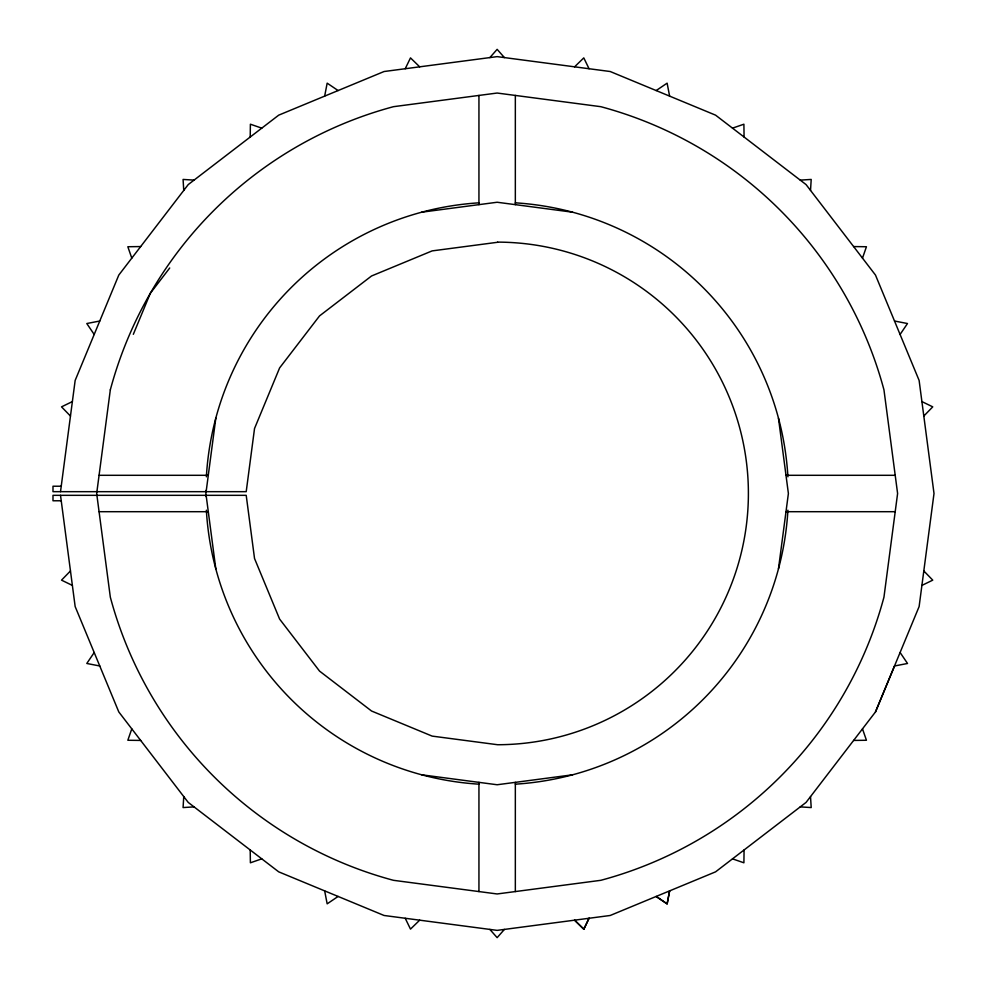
<?xml version="1.0" encoding="UTF-8"?>
<svg xmlns="http://www.w3.org/2000/svg" width="987" height="987" viewBox="0 0 987 987"><rect width="100%" height="100%" fill="white"/><g stroke="black" fill="none" stroke-linecap="round" stroke-linejoin="round"><path stroke-width="1.48" d="M250.204 137.033L250.39 124.202L261.777 128.15M744.075 849.967L743.902 862.798L732.502 858.85M183.755 796.583L183.076 807.563L194.057 806.885M810.524 190.417L811.203 179.437L800.223 180.115M60.515 491.674L75.16 380.427L118.798 275.065L188.233 184.581L278.704 115.158L384.066 71.52L497.14 56.629L610.213 71.52L715.575 115.158L806.058 184.581L875.481 275.065L919.119 380.427L934.01 493.5L919.119 606.573L875.481 711.935L806.058 802.419L715.575 871.842L610.213 915.48L497.14 930.371L384.066 915.48L278.704 871.842L188.233 802.419L118.798 711.935L75.16 606.573L60.515 495.326M206.135 491.674L215.82 418.118M778.459 568.882L788.391 493.5L778.459 418.118M324.661 96.121L327.166 83.155L338.109 90.557M131.789 728.862L127.841 740.262L140.672 740.435M862.49 258.138L866.438 246.738L853.607 246.565M133.319 334.322L150.332 293.262L169.727 267.983M875.481 711.935L894.518 665.978L907.522 663.486L900.132 652.543M583.81 929.248L589.054 918.268L583.81 929.248L574.582 920.168L583.786 929.112M405.225 68.732L410.493 57.888L419.697 66.832M94.197 652.53L86.794 663.474L99.761 665.978M900.082 334.47L907.485 323.526L894.518 321.022M489.86 57.591L497.14 49.35L504.419 57.591M504.419 929.409L497.14 937.65L489.86 929.409M70.472 570.942L61.527 580.146L72.372 585.414M923.807 416.058L932.752 406.854L921.907 401.586M574.582 66.832L583.786 57.888L589.054 68.732M419.697 920.168L410.493 929.112L405.225 918.268M656.17 90.557L667.113 83.155L669.618 96.121M338.109 896.443L327.166 903.845L324.661 890.879M72.372 401.586L61.527 406.854L70.472 416.058M921.907 585.414L932.752 580.146L923.807 570.942M732.502 128.15L743.902 124.202L744.075 137.033M261.777 858.85L250.39 862.798L250.204 849.967M99.761 321.022L86.794 323.526L94.197 334.47M421.757 212.18L497.14 202.249L572.522 212.18M572.522 774.82L497.14 784.751L421.757 774.82M497.621 242.271L432.133 250.895L371.556 275.978L319.541 315.902L279.617 367.917L254.535 428.494L246.207 491.674L52.99 491.674L52.99 486.221L61.231 486.221M140.672 246.565L127.841 246.738L131.789 258.138M853.607 740.435L866.438 740.262L862.49 728.862M99.07 475.302L208.294 475.302M785.985 475.302L895.209 475.302M61.231 500.779L52.99 500.779L52.99 495.326L246.207 495.326L254.535 558.506L279.617 619.083L319.541 671.098L371.556 711.022L432.133 736.105L497.621 744.729A251.29 251.29 0 0 0 748.393 493.414A251.29 251.29 0 0 0 497.621 242.123M99.07 511.698L208.294 511.698M785.985 511.698L895.209 511.698M194.057 180.115L183.076 179.437L183.755 190.417M800.223 806.885L811.203 807.563L810.524 796.583M206.135 495.326L215.82 568.882M515.337 95.431L515.337 204.654M515.337 782.346L515.337 891.569M478.942 95.431L478.942 204.654M478.942 782.346L478.942 891.569M787.91 510.18A291.251 291.251 0 0 1 515.35 784.171M478.942 784.171A291.251 291.251 0 0 1 206.369 510.18M205.913 496.523A291.251 291.251 0 0 1 205.913 490.477M206.369 476.82A291.251 291.251 0 0 1 478.942 202.828M515.35 202.828A291.251 291.251 0 0 1 787.91 476.82M110.322 389.853L96.677 493.5L110.322 597.147A400.463 400.463 0 0 0 393.492 880.318L497.14 893.963L600.787 880.318A400.463 400.463 0 0 0 883.957 597.147L897.602 493.5L883.957 389.853A400.463 400.463 0 0 0 600.787 106.682L497.14 93.037L393.492 106.682A400.463 400.463 0 0 0 110.322 389.853M669.618 890.879L667.15 903.956L656.17 896.443L667.113 903.845L669.618 890.879"/></g></svg>
